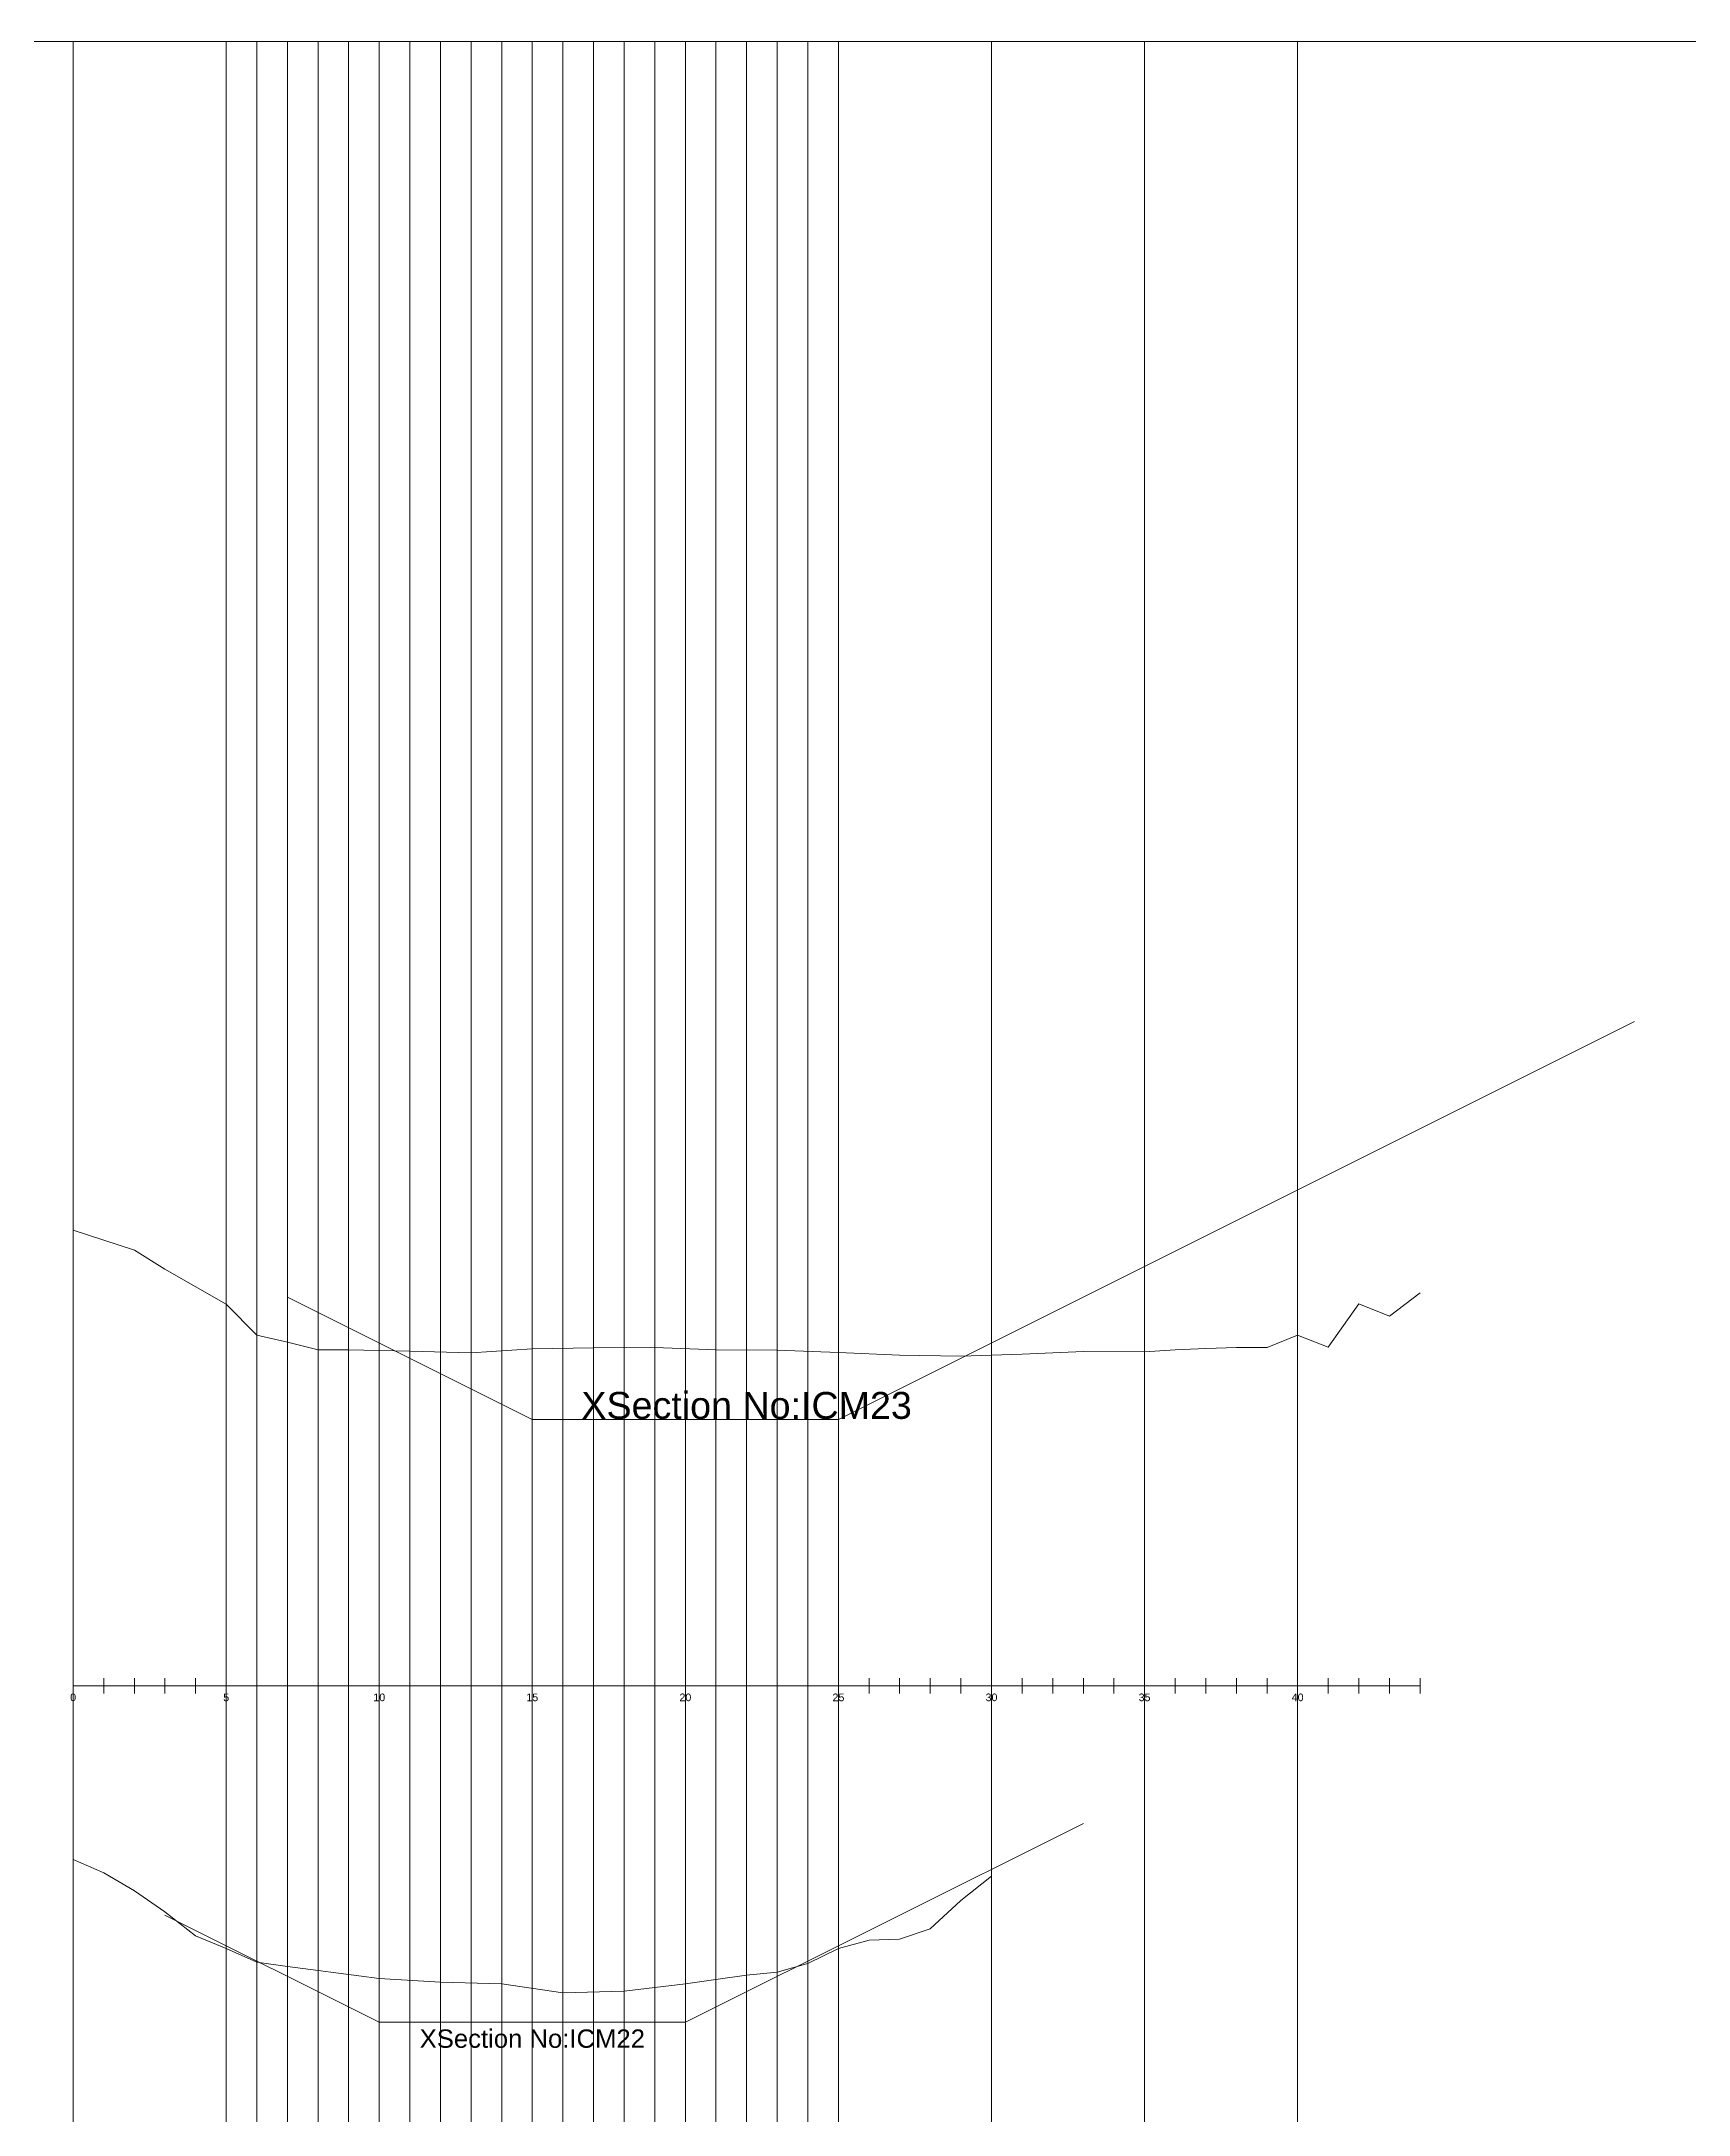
# Model space of a CAD drawing. Header units: inches. Extents: x 3554 to 3940, y 6 to 534.
# Drawn here: x 3617.9 to 3671.7, y 466 to 533.7 of the extents above; entities that cross this region are included whole.
import ezdxf

# ---------------------------------------------------------------- set-up
doc = ezdxf.new("R2010")
doc.units = ezdxf.units.IN
doc.header["$LTSCALE"] = 7
doc.header["$MEASUREMENT"] = 0
doc.layers.add('Cross Section Labels', color=7, linetype='Continuous', lineweight=9)
doc.styles.get("Standard").update_dxf_attribs({"font": 'arial.ttf'})

msp = doc.modelspace()

# ---------------------------------------------------------------- linework, layer by layer
at = {"layer": 'Cross Section Labels'}
for p, q in [((3576.674, 533.721), (3930.671, 533.721)), ((3618.949, 5.999), (3618.949, 533.721)), ((3623.949, 5.999), (3623.949, 533.721)), ((3624.949, 5.999), (3624.949, 533.721)), ((3625.949, 5.999), (3625.949, 533.721)), ((3626.949, 5.999), (3626.949, 533.721)), ((3627.949, 5.999), (3627.949, 533.721)), ((3628.949, 5.999), (3628.949, 533.721)), ((3629.949, 5.999), (3629.949, 533.721)), ((3630.949, 5.999), (3630.949, 533.721)), ((3631.949, 5.999), (3631.949, 533.721)), ((3632.949, 5.999), (3632.949, 533.721)), ((3633.949, 5.999), (3633.949, 533.721)), ((3634.949, 5.999), (3634.949, 533.721)), ((3635.949, 5.999), (3635.949, 533.721)), ((3636.949, 5.999), (3636.949, 533.721)), ((3637.949, 5.999), (3637.949, 533.721)), ((3638.949, 5.999), (3638.949, 533.721)), ((3639.949, 5.999), (3639.949, 533.721)), ((3640.949, 5.999), (3640.949, 533.721)), ((3641.949, 5.999), (3641.949, 533.721)), ((3642.949, 5.999), (3642.949, 533.721)), ((3643.949, 5.999), (3643.949, 533.721)), ((3648.949, 5.999), (3648.949, 533.721)), ((3653.949, 5.999), (3653.949, 533.721)), ((3658.949, 5.999), (3658.949, 533.721))]:
    msp.add_line(p, q, dxfattribs=at)
for points in [[(3625.949, 492.702), (3633.949, 488.702), (3638.949, 488.702), (3643.949, 488.702), (3669.949, 501.702)], [(3662.949, 492.843), (3661.949, 492.083), (3660.949, 492.483), (3659.949, 491.063), (3658.949, 491.457), (3657.949, 491.053), (3656.949, 491.053), (3655.949, 491.023), (3654.949, 490.973), (3653.949, 490.913), (3651.949, 490.923), (3649.949, 490.833), (3647.949, 490.773), (3645.949, 490.803), (3643.949, 490.893), (3641.949, 490.963), (3639.949, 490.973), (3637.949, 491.053), (3635.949, 491.043), (3633.949, 491.013), (3631.949, 490.883), (3629.949, 490.933), (3627.949, 490.983), (3626.949, 490.973), (3625.949, 491.233), (3624.949, 491.453), (3623.949, 492.473), (3621.949, 493.613), (3620.949, 494.233), (3618.949, 494.893)], [(3618.949, 479.75), (3618.949, 480.25)], [(3619.949, 479.75), (3619.949, 480.25)], [(3620.949, 479.75), (3620.949, 480.25)], [(3621.949, 479.75), (3621.949, 480.25)], [(3622.949, 479.75), (3622.949, 480.25)], [(3623.949, 479.75), (3623.949, 480.25)], [(3624.949, 479.75), (3624.949, 480.25)], [(3625.949, 479.75), (3625.949, 480.25)], [(3626.949, 479.75), (3626.949, 480.25)], [(3627.949, 479.75), (3627.949, 480.25)], [(3628.949, 479.75), (3628.949, 480.25)], [(3629.949, 479.75), (3629.949, 480.25)], [(3630.949, 479.75), (3630.949, 480.25)], [(3631.949, 479.75), (3631.949, 480.25)], [(3632.949, 479.75), (3632.949, 480.25)], [(3633.949, 479.75), (3633.949, 480.25)], [(3634.949, 479.75), (3634.949, 480.25)], [(3635.949, 479.75), (3635.949, 480.25)], [(3636.949, 479.75), (3636.949, 480.25)], [(3637.949, 479.75), (3637.949, 480.25)], [(3638.949, 479.75), (3638.949, 480.25)], [(3639.949, 479.75), (3639.949, 480.25)], [(3640.949, 479.75), (3640.949, 480.25)], [(3641.949, 479.75), (3641.949, 480.25)], [(3642.949, 479.75), (3642.949, 480.25)], [(3643.949, 479.75), (3643.949, 480.25)], [(3644.949, 479.75), (3644.949, 480.25)], [(3645.949, 479.75), (3645.949, 480.25)], [(3646.949, 479.75), (3646.949, 480.25)], [(3647.949, 479.75), (3647.949, 480.25)], [(3648.949, 479.75), (3648.949, 480.25)], [(3649.949, 479.75), (3649.949, 480.25)], [(3650.949, 479.75), (3650.949, 480.25)], [(3651.949, 479.75), (3651.949, 480.25)], [(3652.949, 479.75), (3652.949, 480.25)], [(3653.949, 479.75), (3653.949, 480.25)], [(3654.949, 479.75), (3654.949, 480.25)], [(3655.949, 479.75), (3655.949, 480.25)], [(3656.949, 479.75), (3656.949, 480.25)], [(3657.949, 479.75), (3657.949, 480.25)], [(3658.949, 479.75), (3658.949, 480.25)], [(3659.949, 479.75), (3659.949, 480.25)], [(3660.949, 479.75), (3660.949, 480.25)], [(3661.949, 479.75), (3661.949, 480.25)], [(3662.949, 479.75), (3662.949, 480.25)], [(3618.949, 480), (3662.949, 480)], [(3621.949, 472.51), (3628.949, 469.01), (3633.949, 469.01), (3638.949, 469.01), (3651.949, 475.51)], [(3648.949, 473.788), (3647.949, 472.988), (3646.949, 472.068), (3645.949, 471.728), (3644.949, 471.698), (3643.949, 471.418), (3642.949, 470.928), (3641.949, 470.648), (3640.949, 470.548), (3639.949, 470.408), (3638.949, 470.268), (3636.949, 470.028), (3634.949, 469.968), (3632.949, 470.268), (3630.949, 470.318), (3628.949, 470.438), (3626.949, 470.698), (3625.949, 470.828), (3624.949, 470.978), (3623.949, 471.418), (3622.949, 471.838), (3621.949, 472.618), (3620.949, 473.308), (3619.949, 473.898), (3618.949, 474.328)]]:
    msp.add_lwpolyline(points, dxfattribs=at)

# ---------------------------------------------------------------- texts
for s, insert, char_height, attachment_point in [('XSection No:ICM23', (3640.949, 489.157), 0.88, 5), ('0', (3618.949, 479.75), 0.25, 2), ('5', (3623.949, 479.75), 0.25, 2), ('10', (3628.949, 479.75), 0.25, 2), ('15', (3633.949, 479.75), 0.25, 2), ('20', (3638.949, 479.75), 0.25, 2), ('25', (3643.949, 479.75), 0.25, 2), ('30', (3648.949, 479.75), 0.25, 2), ('35', (3653.949, 479.75), 0.25, 2), ('40', (3658.949, 479.75), 0.25, 2), ('XSection No:ICM22', (3633.949, 468.473), 0.6, 5)]:
    msp.add_mtext(s, dxfattribs=dict(at, insert=insert, char_height=char_height, attachment_point=attachment_point))

doc.saveas('drawing.dxf')
